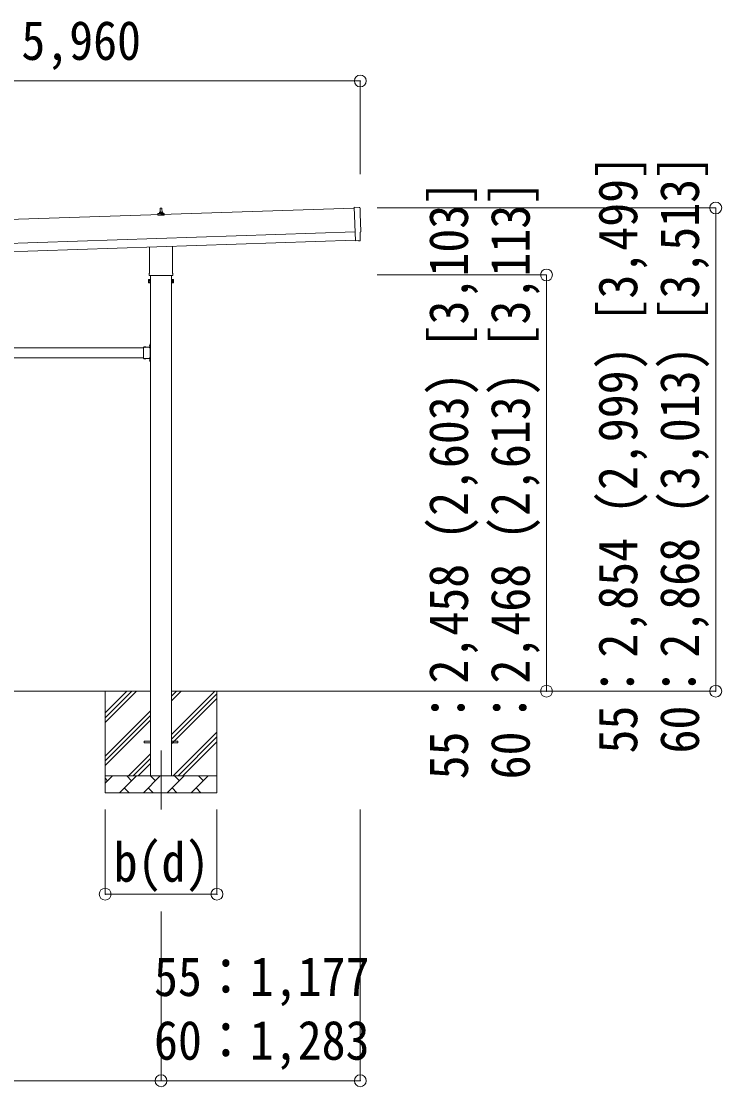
# Model space of a CAD drawing. Units: millimetres at full size, sheet at 1:70; details may follow other scales. Extents: x -19675 to 19675, y -13580 to 13580.
# Drawn here: x 1733 to 5870, y -1658 to 4634 of the extents above; entities that cross this region are included whole.
import ezdxf
from ezdxf.enums import TextEntityAlignment as Align

# ---------------------------------------------------------------- set-up
doc = ezdxf.new("R2010")
doc.units = ezdxf.units.MM
doc.header["$LTSCALE"] = 70
doc.header["$PDMODE"] = 32
doc.header["$PDSIZE"] = 70
doc.linetypes.add('CHAIN1', pattern=[8, 5, -1, 1, -1])
doc.linetypes.add('USER3', pattern=[4, 3, -1])
for name, color, linetype, lineweight in [('0-1_Defpoints', 7, 'CHAIN1', 9), ('0-2_TEXT1', 4, 'Continuous', 9), ('0-3_SHAPE', 7, 'Continuous', 9), ('0-8_TABLE1', 6, 'Continuous', 9)]:
    doc.layers.add(name, color=color, linetype=linetype, lineweight=lineweight)
doc.styles.add('ＭＳ ゴシック', font='')
doc.styles.get('ＭＳ ゴシック').set_extended_font_data('MS Gothic')

msp = doc.modelspace()

# ---------------------------------------------------------------- linework, layer by layer
at = {"layer": '0-1_Defpoints'}
msp.add_line((2558.1, 327.6), (2558.1, -21.4), dxfattribs=at)
at = {"layer": '0-2_TEXT1'}
for p, q in [((3699.47, 3530.68), (-1683.54, 3351.24)), ((2552.1, 3505.19), (2552.83, 3528.72)), ((2553.83, 3529.69), (2562.38, 3529.69)), ((2563.38, 3528.72), (2564.1, 3505.19)), ((3699.3, 3535.76), (3705.92, 3337.02)), ((3729.47, 3535.19), (3699.3, 3535.76)), ((2539.85, 3489.69), (2539.85, 3497.41)), ((2576.35, 3489.69), (2539.85, 3489.69)), ((2540.24, 3498.19), (2575.97, 3498.19)), ((2540.62, 3498.38), (2547.34, 3500.01)), ((2547.72, 3500.19), (2568.49, 3500.19)), ((2548.1, 3500.98), (2548.1, 3505.19)), ((2549.1, 3505.19), (2567.1, 3505.19)), ((2568.1, 3500.98), (2568.1, 3505.19)), ((2575.59, 3498.38), (2568.87, 3500.01)), ((2576.35, 3489.69), (2576.35, 3497.41)), ((-1678.88, 3211.32), (3704.13, 3390.76)), ((-1677.21, 3161.35), (3705.8, 3340.78)), ((3724.11, 3338.53), (3705.92, 3337.01)), ((3724.79, 3337.92), (3724.11, 3338.53)), ((3725.54, 3337.67), (3732.45, 3338.26)), ((3733.62, 3388.35), (3734.13, 3388.37)), ((3735.19, 3341.35), (3733.62, 3388.35)), ((2489.8, 3145.7), (2489.8, 3300.25)), ((2626.4, 3304.8), (2626.4, 3145.7)), ((2484.1, 3107.43), (2484.86, 3108.75)), ((2484.1, 3107.43), (2484.1, 3090.43)), ((2484.1, 3090.43), (2484.86, 3089.12)), ((2491.1, 3108.75), (2484.86, 3108.75)), ((2491.1, 3103.84), (2484.86, 3103.84)), ((2491.1, 3094.02), (2484.86, 3094.02)), ((2491.1, 3089.12), (2484.86, 3089.12)), ((2488.1, 3136.93), (2488.1, 3142.43)), ((2626.04, 3133.43), (2490.17, 3133.43)), ((2491.1, 3089.12), (2491.1, 3108.75)), ((2491.1, 3108.13), (2493.6, 3108.13)), ((2493.6, 3089.73), (2491.1, 3089.73)), ((2495.6, 3088.43), (2493.6, 3088.43)), ((2495.6, 3133.43), (2495.6, 177.6)), ((2620.6, 177.6), (2620.6, 3133.43)), ((2620.6, 3088.43), (2622.6, 3088.43)), ((2625.1, 3108.13), (2622.6, 3108.13)), ((2622.6, 3089.73), (2625.1, 3089.73)), ((2625.1, 3089.12), (2625.1, 3108.75)), ((2625.1, 3108.75), (2631.34, 3108.75)), ((2625.1, 3103.84), (2631.34, 3103.84)), ((2625.1, 3094.02), (2631.34, 3094.02)), ((2625.1, 3089.12), (2631.34, 3089.12)), ((2628.1, 3142.43), (2628.1, 3136.93)), ((2632.1, 3107.43), (2631.34, 3108.75)), ((2632.1, 3090.43), (2631.34, 3089.12)), ((2632.1, 3107.43), (2632.1, 3090.43)), ((2453.6, 2708.6), (2453.6, 2642.6)), ((2453.6, 2708.6), (2493.6, 2708.6)), ((2456.7, 2709.11), (2456.7, 2708.6)), ((2493.09, 2724.5), (2493.6, 2724.5)), ((2493.6, 2728.6), (2495.6, 2728.6)), ((2493.6, 2728.6), (2493.6, 2708.6)), ((2495.6, 2721.6), (2493.6, 2721.6)), ((2495.6, 2715.6), (2493.6, 2715.6)), ((-437.4, 2705.6), (2453.6, 2705.6)), ((-437.4, 2645.6), (2453.6, 2645.6)), ((2489.6, 2705.6), (2495.1, 2705.6)), ((2489.6, 2645.6), (2495.1, 2645.6)), ((2493.6, 2644.6), (2489.6, 2644.6)), ((2493.6, 2704.6), (2493.6, 2646.6)), ((2495.1, 2705.6), (2495.1, 2645.6)), ((2453.6, 2642.6), (2493.6, 2642.6)), ((2456.7, 2642.09), (2456.7, 2642.6)), ((2493.09, 2638.5), (2493.6, 2638.5)), ((2493.6, 2642.6), (2493.6, 2622.6)), ((2495.6, 2635.6), (2493.6, 2635.6)), ((2495.6, 2629.6), (2493.6, 2629.6)), ((2493.6, 2622.6), (2495.6, 2622.6)), ((2458.1, 382.1), (2495.6, 382.1)), ((2458.1, 373.1), (2458.1, 382.1)), ((2620.6, 382.1), (2658.1, 382.1)), ((2658.1, 373.1), (2658.1, 382.1)), ((2458.1, 373.1), (2495.6, 373.1)), ((2620.6, 373.1), (2658.1, 373.1))]:
    msp.add_line(p, q, dxfattribs=at)
for points in [[(2493.6, 3088.43), (2493.6, 3109.43), (2495.6, 3109.43)], [(2622.6, 3088.43), (2622.6, 3109.43), (2620.6, 3109.43)], [(2456.7, 2709.11), (2468.5, 2709.11), (2468.5, 2708.6)], [(2493.6, 2704.6), (2489.6, 2704.6), (2489.6, 2706.6), (2493.6, 2706.6)], [(2493.09, 2724.5), (2493.09, 2712.7), (2493.6, 2712.7)], [(2493.6, 2646.6), (2489.6, 2646.6), (2489.6, 2644.6)], [(2456.7, 2642.09), (2468.5, 2642.09), (2468.5, 2642.6)], [(2493.09, 2638.5), (2493.09, 2626.7), (2493.6, 2626.7)]]:
    msp.add_lwpolyline(points, dxfattribs=at)
at = {"layer": '0-2_TEXT1', "linetype": 'USER3'}
for points in [[(2460.1, 2711.21), (2461.46, 2708.43), (2462.6, 2707.82)], [(2465.1, 2711.21), (2463.75, 2708.43), (2462.6, 2707.82)], [(2490.99, 2721.1), (2493.77, 2719.74), (2494.38, 2718.6)], [(2490.99, 2716.1), (2493.77, 2717.45), (2494.38, 2718.6)], [(2460.1, 2639.99), (2461.46, 2642.76), (2462.6, 2643.37)], [(2465.1, 2639.99), (2463.75, 2642.76), (2462.6, 2643.37)], [(2490.99, 2635.1), (2493.77, 2633.74), (2494.38, 2632.6)], [(2490.99, 2630.1), (2493.77, 2631.45), (2494.38, 2632.6)]]:
    msp.add_lwpolyline(points, dxfattribs=at)
at = {"layer": '0-2_TEXT1'}
for centre, radius, start, end in [((2553.83, 3528.69), 1, 90, 178.60509), ((2562.38, 3528.69), 1, 1.39491, 90), ((3729.38, 3530.69), 4.5, 1.09537, 88.91326), ((2540.85, 3497.41), 1, 103.62699, 180), ((2547.1, 3500.98), 1, 283.62699, 0), ((2552.19, 3504.56), 4.13, 90, 171.17633), ((2549.1, 3504.19), 1, 90, 180), ((2561.44, 3505.19), 4.83, 133.60282, 180), ((2554.77, 3505.19), 4.83, 0, 46.39718), ((2564.02, 3504.56), 4.13, 8.82367, 90), ((2567.1, 3504.19), 1, 0, 90), ((2569.1, 3500.98), 1, 180, 256.37301), ((2575.35, 3497.41), 1, 0, 76.37301), ((3725.46, 3338.67), 1, 228.4071, 274.90505), ((3733.98, 3392.86), 4.5, 271.90915, 2.73345), ((2500.34, 3098.93), 16.24, 162.41205, 197.58795), ((2488.45, 3106.29), 4.34, 145.61575, 214.38425), ((2488.45, 3091.57), 4.34, 145.61575, 214.38425), ((2492.1, 3142.43), 4, 125.09963, 180), ((2492.1, 3136.93), 4, 180, 194.47751), ((2492.1, 3136.93), 4, 194.47751, 241.04498), ((2624.1, 3136.93), 4, 298.95502, 345.52249), ((2624.1, 3142.43), 4, 0, 54.90037), ((2624.1, 3136.93), 4, 345.52249, 0), ((2615.86, 3098.93), 16.24, 342.41205, 17.58795), ((2627.76, 3106.29), 4.34, 325.61575, 34.38425), ((2627.76, 3091.57), 4.34, 325.61575, 34.38425), ((2462.6, 2703.36), 8.23, 44.2189, 135.7811), ((2498.84, 2718.6), 8.23, 134.2189, 225.7811), ((2493.6, 2708.6), 2, 270, 0), ((2493.6, 2642.6), 2, 0, 90), ((2462.6, 2647.83), 8.23, 224.2189, 315.7811), ((2498.84, 2632.6), 8.23, 134.2189, 225.7811)]:
    msp.add_arc(centre, radius, start, end, dxfattribs=at)
for centre, major_axis, ratio, start_param, end_param in [((8496.41, 3620.55), (-4760.73, -158.69), 0.99863, 6.2686928, 6.2976566), ((3732.18, 3341.26), (2.25, -2), 0.9974, 5.5252311, 7.0411395)]:
    msp.add_ellipse(centre, major_axis=major_axis, ratio=ratio, start_param=start_param, end_param=end_param, dxfattribs=at)
at = {"layer": '0-3_SHAPE'}
for p, q in [((2495.6, 677.6), (-479.4, 677.6)), ((2228.1, 677.6), (2228.1, 77.6)), ((2228.1, 492.55), (2413.15, 677.6)), ((2228.1, 520.83), (2384.87, 677.6)), ((2228.1, 549.11), (2356.59, 677.6)), ((2620.6, 422.5), (2875.7, 677.6)), ((2620.6, 620.49), (2677.71, 677.6)), ((2620.6, 648.77), (2649.43, 677.6)), ((3835.13, 677.6), (2620.6, 677.6)), ((2620.6, 394.21), (2888.1, 661.71)), ((2620.6, 365.93), (2888.1, 633.43)), ((2888.1, 677.6), (2888.1, 77.6)), ((2228.1, 294.56), (2495.6, 562.06)), ((2228.1, 266.27), (2495.6, 533.77)), ((2228.1, 237.99), (2495.6, 505.49)), ((2630.26, 177.6), (2888.1, 435.44)), ((2658.54, 177.6), (2888.1, 407.16)), ((2686.83, 177.6), (2888.1, 378.87)), ((2365.7, 177.6), (2495.6, 307.5)), ((2393.99, 177.6), (2495.6, 279.21)), ((2422.27, 177.6), (2495.6, 250.93)), ((2228.1, 177.6), (2888.1, 177.6)), ((2228.1, 134.7), (2271, 177.6)), ((2242.44, 149.04), (2228.1, 163.38)), ((2312.42, 77.6), (2412.42, 177.6)), ((2383.86, 149.04), (2355.31, 177.6)), ((2453.84, 77.6), (2553.84, 177.6)), ((2525.29, 149.04), (2496.73, 177.6)), ((2595.26, 77.6), (2695.26, 177.6)), ((2666.71, 149.04), (2638.15, 177.6)), ((2736.68, 77.6), (2836.68, 177.6)), ((2808.13, 149.04), (2779.57, 177.6)), ((2884.82, 177.6), (2888.1, 180.88)), ((2888.1, 77.6), (2228.1, 77.6)), ((2340.97, 106.15), (2369.52, 77.6)), ((2482.39, 106.15), (2510.95, 77.6)), ((2623.81, 106.15), (2652.37, 77.6)), ((2765.24, 106.15), (2793.79, 77.6))]:
    msp.add_line(p, q, dxfattribs=at)
at = {"layer": '0-8_TABLE1'}
for p, q in [((-1714.54, 4281.71), (3735.13, 4281.71)), ((3735.13, 4281.71), (3735.13, 3731.71)), ((5835.13, 3531.71), (3834.13, 3531.71)), ((5835.13, 677.6), (5835.13, 3531.71)), ((4835.13, 3135.93), (3835.13, 3135.93)), ((4835.13, 3135.93), (4835.13, 677.6)), ((5835.13, 677.6), (3835.13, 677.6)), ((2228.1, -521.4), (2228.1, -21.4)), ((2888.1, -521.4), (2888.1, -21.4)), ((3735.13, -1623.4), (3735.13, -21.4)), ((2228.1, -521.4), (2888.1, -521.4)), ((2558.1, -1623.4), (2558.1, -623.4))]:
    msp.add_line(p, q, dxfattribs=at)
msp.add_lwpolyline([(-541.9, -1623.4), (2558.1, -1623.4), (3735.13, -1623.4)], dxfattribs=at)
for p in [(3735.13, 4281.71), (5835.13, 3531.71), (4835.13, 3135.93), (4835.13, 677.6), (5835.13, 677.6), (2228.1, -521.4), (2888.1, -521.4), (2558.1, -1623.4), (3735.13, -1623.4)]:
    msp.add_point(p, dxfattribs=at)

# ---------------------------------------------------------------- texts
at = {"layer": '0-8_TABLE1', "color": 7, "style": 'ＭＳ ゴシック', "width": 0.9}
for s, p in [('55：5,450\u300060：5,960', (-389.7, 4336.71)), ('b(d)', (2278.1, -516.4)), ('55：1,177', (2516.62, -1192.36)), ('60：1,283', (2516.62, -1568.4))]:
    msp.add_text(s, height=230.9, dxfattribs=at).set_placement(p, align=Align.BOTTOM_LEFT)
for s, p in [('55：2,854 (2,999) [3,499]', (5440.62, 309.65)), ('60：2,868 (3,013) [3,513]', (5805.13, 309.65)), ('55：2,458 (2,603) [3,103]', (4440.62, 156.76)), ('60：2,468 (2,613) [3,113]', (4805.13, 156.76))]:
    msp.add_text(s, height=230.9, rotation=90, dxfattribs=at).set_placement(p, align=Align.BOTTOM_LEFT)

doc.saveas('drawing.dxf')
